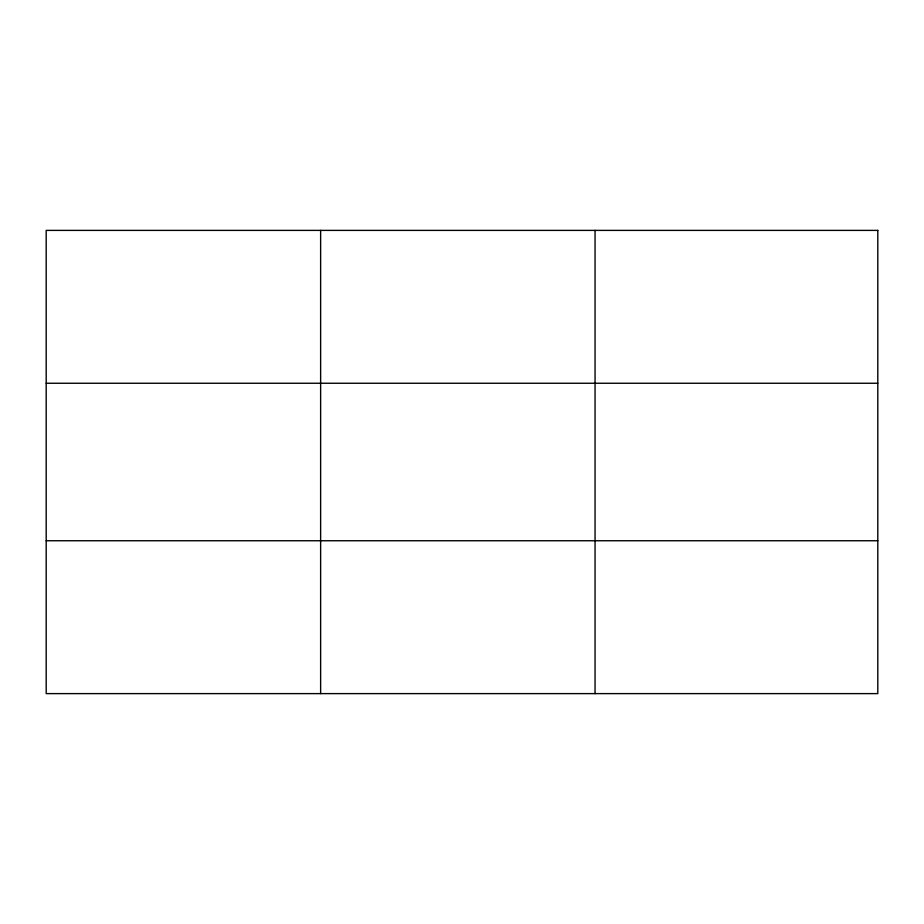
<?xml version="1.0" encoding="UTF-8"?>
<svg xmlns="http://www.w3.org/2000/svg" width="924" height="924" viewBox="0 0 924 924"><rect width="100%" height="100%" fill="white"/><g stroke="black" fill="none" stroke-linecap="round" stroke-linejoin="round"><path stroke-width="1.39" d="M320.628 230.388L320.628 693.612M595.056 230.388L595.056 693.612M46.2 383.252L877.8 383.252M46.2 540.748L877.8 540.748M877.8 230.388L877.8 693.612L46.2 693.612L46.2 230.388L877.8 230.388"/></g></svg>
